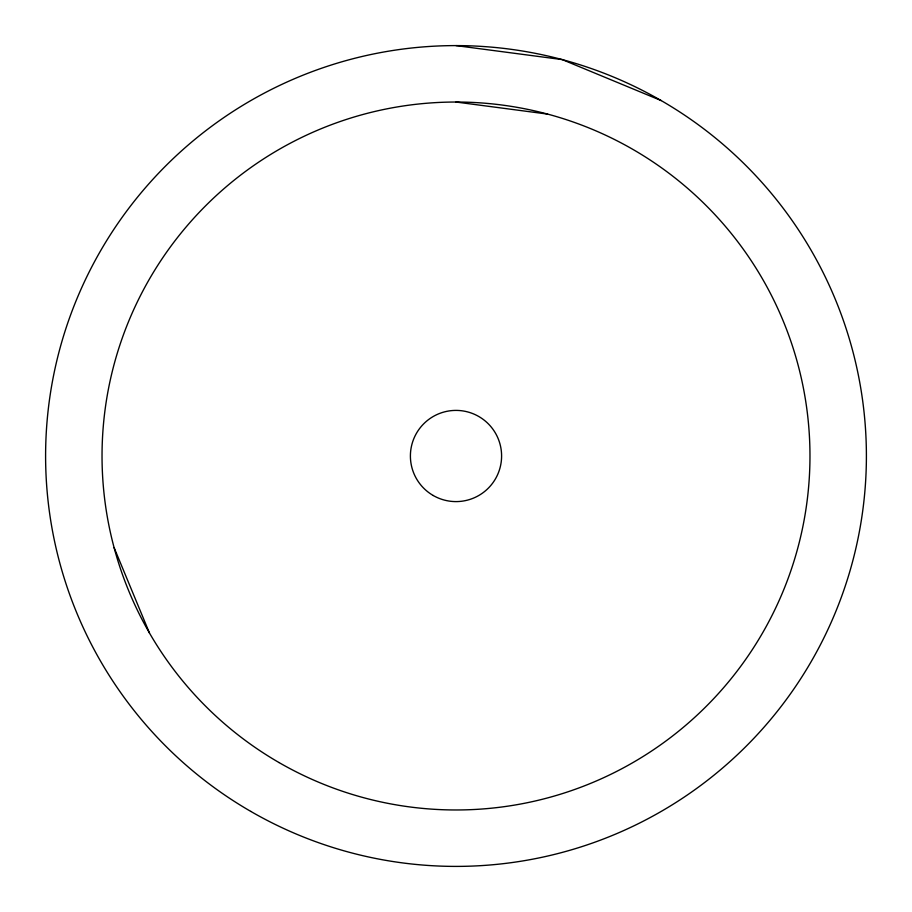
<?xml version="1.0" encoding="UTF-8"?>
<svg xmlns="http://www.w3.org/2000/svg" width="912" height="912" viewBox="0 0 912 912"><rect width="100%" height="100%" fill="white"/><g stroke="black" fill="none" stroke-linecap="round" stroke-linejoin="round"><path stroke-width="1.37" d="M456 45.6L562.214 59.588L661.2 100.582M456 102.03L547.61 114.091M114.091 547.61L149.454 632.985M250.8 811.418A410.4 410.4 0 0 0 866.4 456A410.4 410.4 0 0 0 250.8 100.582A410.4 410.4 0 0 0 250.8 811.418M279.015 762.546A353.97 353.97 0 0 0 809.97 456A353.97 353.97 0 0 0 279.015 149.454A353.97 353.97 0 0 0 279.015 762.546M433.2 495.49A45.6 45.6 0 0 0 501.6 456A45.6 45.6 0 0 0 433.2 416.51A45.6 45.6 0 0 0 433.2 495.49"/></g></svg>
